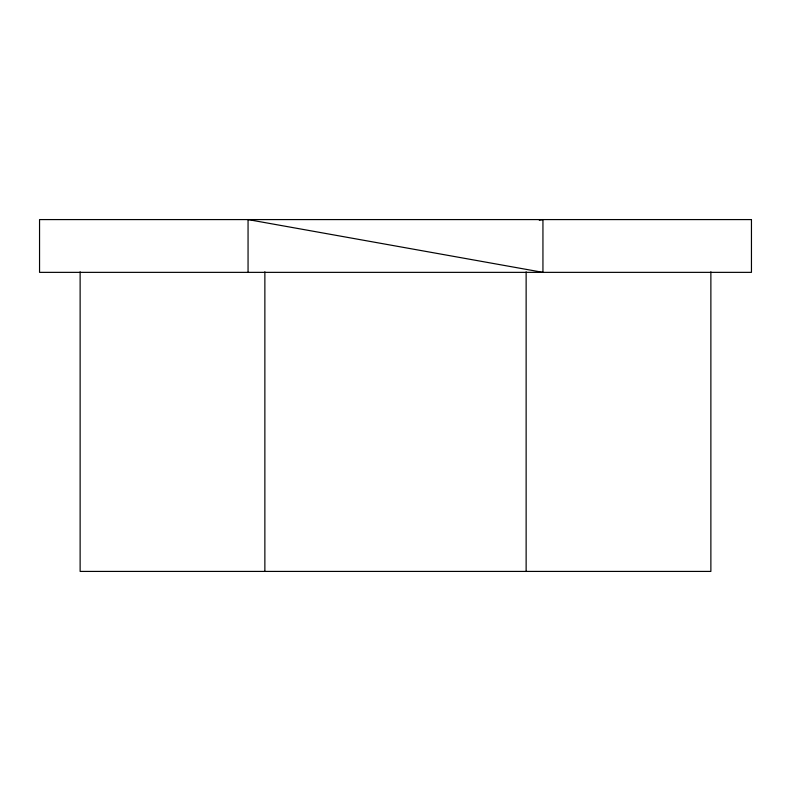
<?xml version="1.0" encoding="UTF-8"?>
<svg xmlns="http://www.w3.org/2000/svg" width="791" height="791" viewBox="0 0 791 791"><rect width="100%" height="100%" fill="white"/><g stroke="black" fill="none" stroke-linecap="round" stroke-linejoin="round"><path stroke-width="1.19" d="M539.304 220.234L542.942 219.582L542.942 272.361L248.058 219.582L248.058 272.361M710.872 271.817L710.872 571.418L80.128 571.418L80.128 271.817M526.134 271.817L526.134 571.418M264.866 271.817L264.866 571.418M751.45 219.582L39.55 219.582L39.55 272.361L751.45 272.361L751.45 219.582"/></g></svg>
